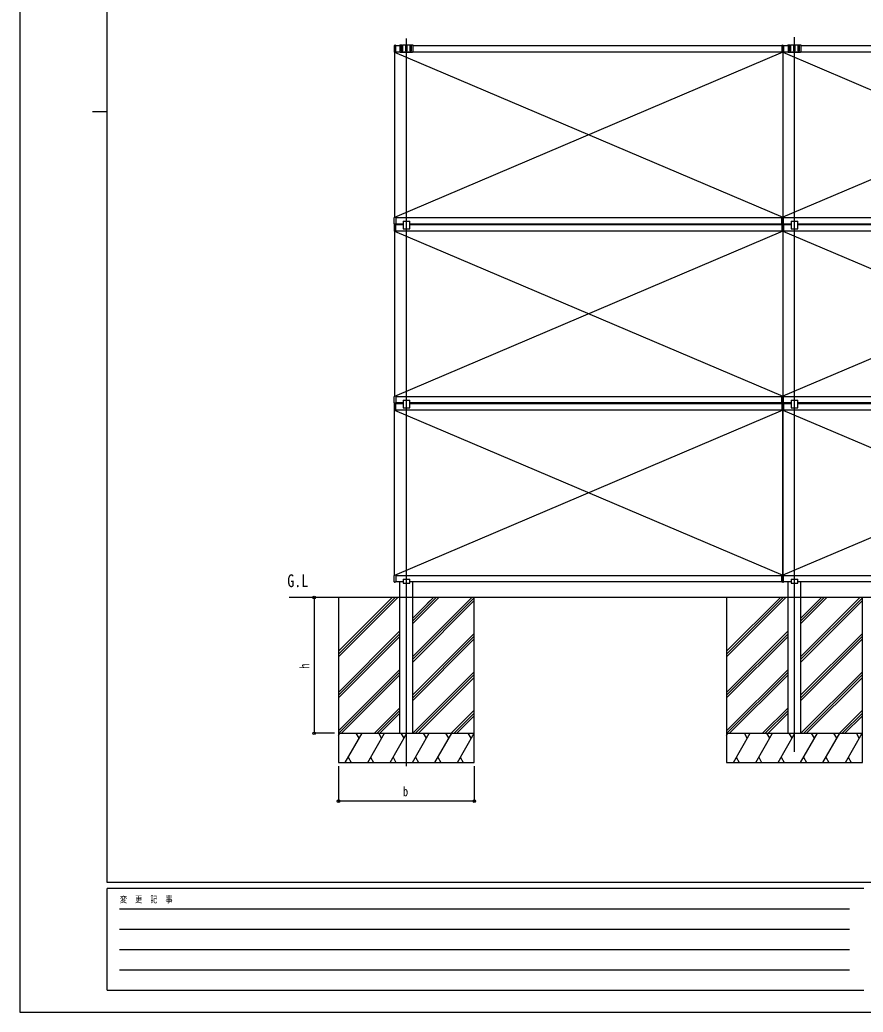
# Model space of a CAD drawing. Units: millimetres, scale not verified. Extents: x -6308 to 6308, y -4455 to 4455.
# Drawn here: x -6308 to -1962, y -4455 to 660 of the extents above; entities that cross this region are included whole.
import ezdxf
from ezdxf.enums import TextEntityAlignment as Align

# ---------------------------------------------------------------- set-up
doc = ezdxf.new("R2010")
doc.units = ezdxf.units.MM
doc.header["$LTSCALE"] = 22
for name, color, linetype in [('0-2_USER1', 3, 'Continuous'), ('0-3_YKK_12', 2, 'Continuous'), ('0-4_YKK_A1', 4, 'Continuous'), ('0-5_YKK_D', 6, 'Continuous'), ('0-6_YKK_ZWAK', 7, 'Continuous')]:
    doc.layers.add(name, color=color, linetype=linetype)
doc.styles.add('ＭＳ ゴシック', font='')
doc.styles.get('ＭＳ ゴシック').set_extended_font_data('MS Gothic')

msp = doc.modelspace()

# ---------------------------------------------------------------- linework, layer by layer
at = {"layer": '0-3_YKK_12'}
for p, q in [((-4315.54, -3187.26), (-4315.54, 564.39)), ((-2315.64, -3113.12), (-2315.64, 570.93))]:
    msp.add_line(p, q, dxfattribs=at)
at = {"layer": '0-4_YKK_A1'}
for p, q in [((-4378.14, 527.3), (-4378.14, 494.66)), ((-4370.45, 528.71), (-4377.2, 528.29)), ((-4370.14, 527.6), (-4348.54, 527.6)), ((-4340.04, 529.1), (-4348.54, 529.1)), ((-4348.54, 529.1), (-4348.54, 495.09)), ((-4340.04, 500.1), (-4340.04, 529.1)), ((-4339.04, 530.1), (-4336.04, 530.1)), ((-4318.04, 529.1), (-4335.04, 529.1)), ((-4335.04, 529.1), (-4335.04, 500.1)), ((-4318.04, 500.1), (-4318.04, 529.1)), ((-4317.04, 530.1), (-4314.04, 530.1)), ((-4296.04, 529.1), (-4313.04, 529.1)), ((-4313.04, 529.1), (-4313.04, 500.1)), ((-4296.04, 500.1), (-4296.04, 529.1)), ((-4292.04, 530.1), (-4295.04, 530.1)), ((-4282.54, 529.1), (-4291.04, 529.1)), ((-4291.04, 529.1), (-4291.04, 500.1)), ((-4282.54, 529.1), (-4282.54, 495.09)), ((-4282.54, 527.6), (-2380.64, 527.6)), ((-2380.64, 528.25), (-2380.64, 527.45)), ((-2380.64, 527.45), (-2380.64, 494.22)), ((-2376.14, 528.72), (-2380.45, 528.45)), ((-2376.14, 527.72), (-2376.14, 494.22)), ((-2376.14, 527.6), (-2376.14, -392.4)), ((-2371.64, 528.25), (-2371.64, 527.45)), ((-2371.64, 527.6), (-2348.54, 527.6)), ((-2371.64, 527.45), (-2371.64, 494.22)), ((-2340.14, 529.1), (-2348.64, 529.1)), ((-2348.64, 529.1), (-2348.64, 495.09)), ((-2340.14, 500.1), (-2340.14, 529.1)), ((-2339.14, 530.1), (-2336.14, 530.1)), ((-2318.14, 529.1), (-2335.14, 529.1)), ((-2335.14, 529.1), (-2335.14, 500.1)), ((-2318.14, 500.1), (-2318.14, 529.1)), ((-2317.14, 530.1), (-2314.14, 530.1)), ((-2296.14, 529.1), (-2313.14, 529.1)), ((-2313.14, 529.1), (-2313.14, 500.1)), ((-2296.14, 500.1), (-2296.14, 529.1)), ((-2292.14, 530.1), (-2295.14, 530.1)), ((-2282.64, 529.1), (-2291.14, 529.1)), ((-2291.14, 529.1), (-2291.14, 500.1)), ((-2282.64, 529.1), (-2282.64, 495.09)), ((-2282.54, 527.6), (-511.23, 527.6)), ((-4370.45, 493.24), (-4377.2, 493.66)), ((-4376.14, 493.59), (-2376.14, -357.84)), ((-4376.14, 493.59), (-4376.14, -358.4)), ((-2376.14, 493.22), (-4376.14, -358.4)), ((-4370.14, 493.54), (-4370.14, 494.23)), ((-2380.64, 493.6), (-4370.14, 493.6)), ((-4347.54, 494.09), (-4315.99, 494.09)), ((-4315.69, 494.09), (-4315.38, 494.09)), ((-4315.08, 494.09), (-4283.54, 494.09)), ((-2380.64, 494.22), (-2380.64, 493.42)), ((-2380.08, 493.22), (-2376.14, 493.22)), ((-2376.14, 493.22), (-2376.14, 494.22)), ((-2376.14, 493.59), (-2376.14, -358.4)), ((-376.14, 493.3), (-2376.14, -357.84)), ((-2372.2, 493.22), (-2376.14, 493.22)), ((-2376.14, 493.22), (-376.14, -358.1)), ((-2371.64, 494.22), (-2371.64, 493.42)), ((-382.13, 493.6), (-2371.64, 493.6)), ((-2347.64, 494.09), (-2316.09, 494.09)), ((-2315.79, 494.09), (-2315.48, 494.09)), ((-2315.18, 494.09), (-2283.64, 494.09)), ((-4370.45, -358.05), (-4377.2, -358.46)), ((-2380.64, -358.84), (-2380.64, -358.04)), ((-2380.08, -357.84), (-2376.14, -357.84)), ((-2376.14, -357.84), (-2376.14, -358.84)), ((-2372.2, -357.84), (-2376.14, -357.84)), ((-2371.64, -358.84), (-2371.64, -358.04)), ((-4378.14, -392.1), (-4378.14, -359.46)), ((-4378.14, -395.2), (-4378.14, -427.84)), ((-4370.45, -393.51), (-4377.2, -393.1)), ((-4370.45, -393.79), (-4377.2, -394.21)), ((-4370.14, -358.35), (-4370.14, -359.03)), ((-4370.14, -358.4), (-2380.64, -358.4)), ((-4332.84, -392.4), (-4370.14, -392.4)), ((-4370.14, -394.9), (-4332.84, -394.9)), ((-4332.84, -377.3), (-4298.24, -377.3)), ((-4332.84, -377.3), (-4332.84, -417.4)), ((-4298.24, -417.4), (-4298.24, -377.3)), ((-2380.64, -392.4), (-4298.24, -392.4)), ((-4298.24, -394.9), (-2380.64, -394.9)), ((-2380.64, -392.08), (-2380.64, -358.84)), ((-2380.64, -392.88), (-2380.64, -392.08)), ((-2380.64, -394.25), (-2380.64, -395.05)), ((-2380.64, -395.05), (-2380.64, -428.28)), ((-2376.14, -393.34), (-2380.45, -393.08)), ((-2376.14, -393.78), (-2380.45, -394.05)), ((-2376.14, -392.34), (-2376.14, -358.84)), ((-2376.14, -394.78), (-2376.14, -428.28)), ((-2376.14, -394.9), (-2376.14, -1314.9)), ((-2371.64, -358.4), (-382.13, -358.4)), ((-2371.64, -392.08), (-2371.64, -358.84)), ((-2371.64, -392.88), (-2371.64, -392.08)), ((-2332.84, -392.4), (-2371.64, -392.4)), ((-2371.64, -394.25), (-2371.64, -395.05)), ((-2371.64, -394.9), (-2332.94, -394.9)), ((-2371.64, -395.05), (-2371.64, -428.28)), ((-2332.94, -377.3), (-2298.34, -377.3)), ((-2332.94, -377.3), (-2332.94, -417.4)), ((-2298.34, -417.4), (-2298.34, -377.3)), ((-2298.34, -394.9), (-495.53, -394.9)), ((-495.53, -392.4), (-2298.24, -392.4)), ((-4370.45, -429.26), (-4377.2, -428.84)), ((-4376.14, -428.91), (-2376.14, -1280.34)), ((-4376.14, -428.91), (-4376.14, -1280.9)), ((-2376.14, -429.28), (-4376.14, -1280.9)), ((-4370.14, -428.96), (-4370.14, -428.27)), ((-2380.64, -428.9), (-4370.14, -428.9)), ((-4332.84, -417.4), (-4298.24, -417.4)), ((-2380.64, -428.28), (-2380.64, -429.08)), ((-2380.08, -429.28), (-2376.14, -429.28)), ((-2376.14, -429.28), (-2376.14, -428.28)), ((-2376.14, -428.91), (-2376.14, -1280.9)), ((-376.14, -429.2), (-2376.14, -1280.34)), ((-2372.2, -429.28), (-2376.14, -429.28)), ((-2376.14, -429.28), (-376.14, -1280.6)), ((-2371.64, -428.28), (-2371.64, -429.08)), ((-382.13, -428.9), (-2371.64, -428.9)), ((-2332.94, -417.4), (-2298.34, -417.4)), ((-4378.14, -1314.6), (-4378.14, -1281.96)), ((-4378.14, -1317.7), (-4378.14, -1350.34)), ((-4370.45, -1280.55), (-4377.2, -1280.96)), ((-4370.45, -1316.01), (-4377.2, -1315.6)), ((-4370.45, -1316.29), (-4377.2, -1316.71)), ((-4370.14, -1280.85), (-4370.14, -1281.53)), ((-4370.14, -1280.9), (-2380.64, -1280.9)), ((-4332.84, -1314.9), (-4370.14, -1314.9)), ((-4370.14, -1317.4), (-4332.84, -1317.4)), ((-4332.84, -1299.8), (-4298.24, -1299.8)), ((-4332.84, -1299.8), (-4332.84, -1339.9)), ((-4298.24, -1339.9), (-4298.24, -1299.8)), ((-2380.64, -1314.9), (-4298.24, -1314.9)), ((-4298.24, -1317.4), (-2380.64, -1317.4)), ((-2380.64, -1281.34), (-2380.64, -1280.54)), ((-2380.64, -1314.58), (-2380.64, -1281.34)), ((-2380.64, -1315.38), (-2380.64, -1314.58)), ((-2380.64, -1316.75), (-2380.64, -1317.55)), ((-2380.64, -1317.55), (-2380.64, -1350.78)), ((-2376.14, -1315.84), (-2380.45, -1315.58)), ((-2376.14, -1316.28), (-2380.45, -1316.55)), ((-2380.08, -1280.34), (-2376.14, -1280.34)), ((-2376.14, -1280.34), (-2376.14, -1281.34)), ((-2372.2, -1280.34), (-2376.14, -1280.34)), ((-2376.14, -1314.84), (-2376.14, -1281.34)), ((-2376.14, -1317.28), (-2376.14, -1350.78)), ((-2376.14, -1317.4), (-2376.14, -2237.4)), ((-2371.64, -1281.34), (-2371.64, -1280.54)), ((-2371.64, -1280.9), (-382.13, -1280.9)), ((-2371.64, -1314.58), (-2371.64, -1281.34)), ((-2371.64, -1315.38), (-2371.64, -1314.58)), ((-2332.84, -1314.9), (-2371.64, -1314.9)), ((-2371.64, -1316.75), (-2371.64, -1317.55)), ((-2371.64, -1317.4), (-2332.84, -1317.4)), ((-2371.64, -1317.55), (-2371.64, -1350.78)), ((-2332.94, -1299.8), (-2298.34, -1299.8)), ((-2332.94, -1299.8), (-2332.94, -1339.9)), ((-2298.34, -1339.9), (-2298.34, -1299.8)), ((-495.53, -1314.9), (-2298.24, -1314.9)), ((-2298.24, -1317.4), (-495.53, -1317.4)), ((-4370.45, -1351.76), (-4377.2, -1351.34)), ((-4376.14, -1351.41), (-2376.14, -2202.84)), ((-4376.14, -2203.4), (-4376.14, -1351.41)), ((-2376.14, -1351.78), (-4376.14, -2203.4)), ((-4370.14, -1351.46), (-4370.14, -1350.77)), ((-2380.64, -1351.4), (-4370.14, -1351.4)), ((-4332.84, -1339.9), (-4298.24, -1339.9)), ((-2380.64, -1350.78), (-2380.64, -1351.58)), ((-2380.08, -1351.78), (-2376.14, -1351.78)), ((-2376.14, -1351.78), (-2376.14, -1350.78)), ((-2376.14, -2203.4), (-2376.14, -1351.41)), ((-376.14, -1351.7), (-2376.14, -2202.84)), ((-2372.2, -1351.78), (-2376.14, -1351.78)), ((-2376.14, -1351.78), (-376.14, -2203.1)), ((-2371.64, -1350.78), (-2371.64, -1351.58)), ((-382.13, -1351.4), (-2371.64, -1351.4)), ((-2332.94, -1339.9), (-2298.34, -1339.9)), ((-4378.14, -2237.1), (-4378.14, -2204.46)), ((-4370.45, -2203.05), (-4377.2, -2203.46)), ((-4370.45, -2238.51), (-4377.2, -2238.1)), ((-4370.14, -2203.35), (-4370.14, -2204.03)), ((-4370.14, -2203.4), (-2380.64, -2203.4)), ((-4332.84, -2237.4), (-4370.14, -2237.4)), ((-4348.54, -2317.4), (-4348.54, -2237.4)), ((-4332.84, -2222.4), (-4298.24, -2222.4)), ((-4332.84, -2222.4), (-4332.84, -2243.4)), ((-4332.84, -2243.4), (-4298.24, -2243.4)), ((-4298.24, -2243.4), (-4298.24, -2222.4)), ((-2380.64, -2237.4), (-4298.24, -2237.4)), ((-4282.54, -2317.4), (-4282.54, -2237.4)), ((-2380.64, -2203.84), (-2380.64, -2203.04)), ((-2380.64, -2237.08), (-2380.64, -2203.84)), ((-2380.64, -2237.88), (-2380.64, -2237.08)), ((-2376.14, -2238.34), (-2380.45, -2238.08)), ((-2380.08, -2202.84), (-2376.14, -2202.84)), ((-2376.14, -2202.84), (-2376.14, -2203.84)), ((-2372.2, -2202.84), (-2376.14, -2202.84)), ((-2376.14, -2237.34), (-2376.14, -2203.84)), ((-2371.64, -2203.84), (-2371.64, -2203.04)), ((-2371.64, -2203.4), (-382.13, -2203.4)), ((-2371.64, -2237.08), (-2371.64, -2203.84)), ((-2371.64, -2237.88), (-2371.64, -2237.08)), ((-2332.94, -2237.4), (-2371.64, -2237.4)), ((-2348.64, -2317.4), (-2348.64, -2237.4)), ((-2332.94, -2222.4), (-2298.34, -2222.4)), ((-2332.94, -2222.4), (-2332.94, -2243.4)), ((-2332.94, -2243.4), (-2298.34, -2243.4)), ((-2298.34, -2243.4), (-2298.34, -2222.4)), ((-495.53, -2237.4), (-2298.34, -2237.4)), ((-2282.64, -2317.4), (-2282.64, -2237.4)), ((30.24, -2317.4), (-4918.95, -2317.4)), ((-4665.54, -2623.03), (-4359.9, -2317.4)), ((-4665.54, -2608.89), (-4374.04, -2317.4)), ((-4665.54, -2594.75), (-4388.19, -2317.4)), ((-4348.54, -3017.4), (-4348.54, -2317.4)), ((-4282.54, -3017.4), (-4282.54, -2317.4)), ((-4282.54, -2452.17), (-4147.77, -2317.4)), ((-4282.54, -2423.88), (-4176.05, -2317.4)), ((-4282.54, -2621.87), (-3978.06, -2317.4)), ((-4282.54, -2438.02), (-4161.91, -2317.4)), ((-4282.54, -2636.01), (-3965.54, -2319.02)), ((-4282.54, -2650.15), (-3965.54, -2333.16)), ((-4207.54, -2348.88), (-4176.05, -2317.4)), ((-2665.64, -2623.03), (-2360, -2317.4)), ((-2665.64, -2608.89), (-2374.14, -2317.4)), ((-2665.64, -2594.75), (-2388.29, -2317.4)), ((-2348.64, -3017.4), (-2348.64, -2317.4)), ((-2282.64, -3017.4), (-2282.64, -2317.4)), ((-2282.64, -2452.17), (-2147.87, -2317.4)), ((-2282.64, -2423.88), (-2176.15, -2317.4)), ((-2282.64, -2621.87), (-1978.16, -2317.4)), ((-2282.64, -2438.02), (-2162.01, -2317.4)), ((-2282.64, -2636.01), (-1965.64, -2319.02)), ((-2282.64, -2650.15), (-1965.64, -2333.16)), ((-2207.64, -2348.88), (-2176.15, -2317.4)), ((-4282.54, -2438.02), (-4273.54, -2429.02)), ((-2282.64, -2438.02), (-2273.64, -2429.02)), ((-4665.54, -2806.88), (-4348.54, -2489.88)), ((-4665.54, -2821.02), (-4348.54, -2504.02)), ((-4665.54, -2821.02), (-4348.54, -2504.02)), ((-4282.54, -2819.86), (-3965.54, -2502.86)), ((-2665.64, -2806.88), (-2348.64, -2489.88)), ((-2665.64, -2821.02), (-2348.64, -2504.02)), ((-2665.64, -2821.02), (-2348.64, -2504.02)), ((-2282.64, -2819.86), (-1965.64, -2502.86)), ((-4665.54, -2835.16), (-4348.54, -2518.17)), ((-4282.54, -2834), (-3965.54, -2517)), ((-4282.54, -2848.14), (-3965.54, -2531.15)), ((-2665.64, -2835.16), (-2348.64, -2518.17)), ((-2282.64, -2834), (-1965.64, -2517)), ((-2282.64, -2848.14), (-1965.64, -2531.15)), ((-4665.54, -3004.87), (-4348.54, -2687.87)), ((-4663.93, -3017.4), (-4348.54, -2702.01)), ((-4282.09, -3017.4), (-3965.54, -2700.85)), ((-2665.64, -3004.87), (-2348.64, -2687.87)), ((-2664.03, -3017.4), (-2348.64, -2702.01)), ((-2282.19, -3017.4), (-1965.64, -2700.85)), ((-4649.79, -3017.4), (-4348.54, -2716.15)), ((-4267.95, -3017.4), (-3965.54, -2714.99)), ((-4253.8, -3017.4), (-3965.54, -2729.13)), ((-2649.89, -3017.4), (-2348.64, -2716.15)), ((-2268.05, -3017.4), (-1965.64, -2714.99)), ((-2253.9, -3017.4), (-1965.64, -2729.13)), ((-4480.08, -3017.4), (-4348.54, -2885.86)), ((-4465.94, -3017.4), (-4348.54, -2900)), ((-4451.79, -3017.4), (-4348.54, -2914.14)), ((-4084.1, -3017.4), (-3965.54, -2898.84)), ((-4069.96, -3017.4), (-3965.54, -2912.98)), ((-2480.18, -3017.4), (-2348.64, -2885.86)), ((-2466.04, -3017.4), (-2348.64, -2900)), ((-2451.89, -3017.4), (-2348.64, -2914.14)), ((-2084.2, -3017.4), (-1965.64, -2898.84)), ((-2070.06, -3017.4), (-1965.64, -2912.98)), ((-4055.81, -3017.4), (-3965.54, -2927.12)), ((-2055.91, -3017.4), (-1965.64, -2927.12)), ((-4665.54, -3017.4), (-3965.54, -3017.4)), ((-4665.54, -3028.53), (-4659.11, -3017.4)), ((-4630.24, -3167.4), (-4543.64, -3017.4)), ((-4558.64, -3043.38), (-4573.64, -3017.4)), ((-4514.78, -3167.4), (-4428.17, -3017.4)), ((-4443.17, -3043.38), (-4458.17, -3017.4)), ((-4399.31, -3167.4), (-4312.7, -3017.4)), ((-4327.7, -3043.38), (-4342.7, -3017.4)), ((-4283.84, -3167.4), (-4197.23, -3017.4)), ((-4212.23, -3043.39), (-4227.24, -3017.4)), ((-4168.37, -3167.4), (-4081.76, -3017.4)), ((-4096.76, -3043.38), (-4111.77, -3017.4)), ((-4052.9, -3167.4), (-3966.29, -3017.4)), ((-3981.29, -3043.38), (-3996.3, -3017.4)), ((-2665.64, -3017.4), (-1965.64, -3017.4)), ((-2665.64, -3028.53), (-2659.21, -3017.4)), ((-2630.34, -3167.4), (-2543.74, -3017.4)), ((-2558.74, -3043.38), (-2573.74, -3017.4)), ((-2514.88, -3167.4), (-2428.27, -3017.4)), ((-2443.27, -3043.38), (-2458.27, -3017.4)), ((-2399.41, -3167.4), (-2312.8, -3017.4)), ((-2327.8, -3043.38), (-2342.8, -3017.4)), ((-2283.94, -3167.4), (-2197.33, -3017.4)), ((-2212.33, -3043.39), (-2227.34, -3017.4)), ((-2168.47, -3167.4), (-2081.86, -3017.4)), ((-2096.86, -3043.38), (-2111.87, -3017.4)), ((-2053, -3167.4), (-1966.39, -3017.4)), ((-1981.39, -3043.38), (-1996.4, -3017.4)), ((-4615.25, -3141.42), (-4600.25, -3167.4)), ((-4499.78, -3141.42), (-4484.78, -3167.4)), ((-4384.31, -3141.42), (-4369.31, -3167.4)), ((-4268.84, -3141.42), (-4253.84, -3167.4)), ((-4153.37, -3141.42), (-4138.37, -3167.4)), ((-4037.9, -3141.42), (-4022.9, -3167.4)), ((-2615.35, -3141.42), (-2600.35, -3167.4)), ((-2499.88, -3141.42), (-2484.88, -3167.4)), ((-2384.41, -3141.42), (-2369.41, -3167.4)), ((-2268.94, -3141.42), (-2253.94, -3167.4)), ((-2153.47, -3141.42), (-2138.47, -3167.4)), ((-2038, -3141.42), (-2023, -3167.4))]:
    msp.add_line(p, q, dxfattribs=at)
for points in [[(-4370.14, 494.23), (-4370.14, 527.73), (-4370.14, 528.41)], [(-2376.14, 527.72), (-2376.14, 528.72), (-2371.83, 528.45)], [(-4370.14, -359.03), (-4370.14, -392.53), (-4370.14, -393.21)], [(-4370.14, -428.27), (-4370.14, -394.77), (-4370.14, -394.09)], [(-2376.14, -392.34), (-2376.14, -393.34), (-2371.83, -393.08)], [(-2376.14, -394.78), (-2376.14, -393.78), (-2371.83, -394.05)], [(-4370.14, -1281.53), (-4370.14, -1315.03), (-4370.14, -1315.71)], [(-4370.14, -1350.77), (-4370.14, -1317.27), (-4370.14, -1316.59)], [(-2376.14, -1314.84), (-2376.14, -1315.84), (-2371.83, -1315.58)], [(-2376.14, -1317.28), (-2376.14, -1316.28), (-2371.83, -1316.55)], [(-4370.14, -2204.03), (-4370.14, -2237.53), (-4370.14, -2238.21)], [(-2376.14, -2237.34), (-2376.14, -2238.34), (-2371.83, -2238.08)]]:
    msp.add_lwpolyline(points, dxfattribs=at)
for points in [[(-3965.54, -3167.4), (-3965.54, -2317.4), (-4665.54, -2317.4), (-4665.54, -3167.4)], [(-1965.64, -3167.4), (-1965.64, -2317.4), (-2665.64, -2317.4), (-2665.64, -3167.4)]]:
    msp.add_lwpolyline(points, close=True, dxfattribs=at)
for centre, radius, start, end in [((-4377.14, 527.3), 1, 93.5, 180), ((-4370.44, 528.41), 0.3, 0, 93.5), ((-4348.54, 527.1), 2, 90, 165.52248), ((-4339.04, 529.1), 1, 90, 180), ((-4336.04, 529.1), 1, 0, 90), ((-4317.04, 529.1), 1, 90, 180), ((-4314.04, 529.1), 1, 0, 90), ((-4295.04, 529.1), 1, 90, 180), ((-4292.04, 529.1), 1, 0, 90), ((-4282.54, 527.1), 2, 14.47752, 90), ((-2380.44, 528.25), 0.2, 93.5, 180), ((-2371.84, 528.25), 0.2, 0, 86.5), ((-2348.64, 527.1), 2, 90, 165.52248), ((-2339.14, 529.1), 1, 90, 180), ((-2336.14, 529.1), 1, 0, 90), ((-2317.14, 529.1), 1, 90, 180), ((-2314.14, 529.1), 1, 0, 90), ((-2295.14, 529.1), 1, 90, 180), ((-2292.14, 529.1), 1, 0, 90), ((-2282.64, 527.1), 2, 14.47752, 90), ((-4377.14, 494.66), 1, 180, 266.5), ((-4370.44, 493.54), 0.3, 266.5, 0), ((-4347.54, 495.09), 1, 180, 270), ((-4337.54, 500.1), 2.5, 180, 0), ((-4315.54, 500.1), 2.5, 180, 0), ((-4315.54, 493.89), 0.5, 23.57818, 156.42182), ((-4293.54, 500.1), 2.5, 180, 0), ((-4283.54, 495.09), 1, 270, 0), ((-2380.44, 493.42), 0.201, 179.90369, 269.4192), ((-2371.84, 493.42), 0.201, 270.5808, 0.09631), ((-2347.64, 495.09), 1, 180, 270), ((-2337.64, 500.1), 2.5, 180, 0), ((-2315.64, 500.1), 2.5, 180, 0), ((-2315.64, 493.89), 0.5, 23.57818, 156.42182), ((-2293.64, 500.1), 2.5, 180, 0), ((-2283.64, 495.09), 1, 270, 0), ((-4370.44, -358.35), 0.3, 0, 93.5), ((-2380.44, -358.04), 0.201, 90.5808, 180.09631), ((-2371.84, -358.04), 0.201, 359.90369, 89.4192), ((-4377.14, -359.46), 1, 93.5, 180), ((-4377.14, -392.1), 1, 180, 266.5), ((-4377.14, -395.2), 1, 93.5, 180), ((-4370.44, -393.21), 0.3, 266.5, 0), ((-4370.44, -394.09), 0.3, 0, 93.5), ((-2380.44, -392.88), 0.2, 180, 266.5), ((-2380.44, -394.25), 0.2, 93.5, 180), ((-2371.84, -392.88), 0.2, 273.5, 0), ((-2371.84, -394.25), 0.2, 0, 86.5), ((-4377.14, -427.84), 1, 180, 266.5), ((-4370.44, -428.96), 0.3, 266.5, 0), ((-2380.44, -429.08), 0.201, 179.90369, 269.4192), ((-2371.84, -429.08), 0.201, 270.5808, 0.09631), ((-4377.14, -1281.96), 1, 93.5, 180), ((-4377.14, -1314.6), 1, 180, 266.5), ((-4377.14, -1317.7), 1, 93.5, 180), ((-4370.44, -1280.85), 0.3, 0, 93.5), ((-4370.44, -1315.71), 0.3, 266.5, 0), ((-4370.44, -1316.59), 0.3, 0, 93.5), ((-2380.44, -1280.54), 0.201, 90.5808, 180.09631), ((-2380.44, -1315.38), 0.2, 180, 266.5), ((-2380.44, -1316.75), 0.2, 93.5, 180), ((-2371.84, -1280.54), 0.201, 359.90369, 89.4192), ((-2371.84, -1315.38), 0.2, 273.5, 0), ((-2371.84, -1316.75), 0.2, 0, 86.5), ((-4377.14, -1350.34), 1, 180, 266.5), ((-4370.44, -1351.46), 0.3, 266.5, 0), ((-2380.44, -1351.58), 0.201, 179.90369, 269.4192), ((-2371.84, -1351.58), 0.201, 270.5808, 0.09631), ((-4377.14, -2204.46), 1, 93.5, 180), ((-4377.14, -2237.1), 1, 180, 266.5), ((-4370.44, -2203.35), 0.3, 0, 93.5), ((-4370.44, -2238.21), 0.3, 266.5, 0), ((-2380.44, -2203.04), 0.201, 90.5808, 180.09631), ((-2380.44, -2237.88), 0.2, 180, 266.5), ((-2371.84, -2203.04), 0.201, 359.90369, 89.4192), ((-2371.84, -2237.88), 0.2, 273.5, 0)]:
    msp.add_arc(centre, radius, start, end, dxfattribs=at)
for centre, start_param, end_param in [((-2380.08, 494.22), 4.6587856, 4.712389), ((-2372.2, 494.22), 4.712389, 4.7659923), ((-2380.08, -358.84), 1.5707963, 1.6243997), ((-2372.2, -358.84), 1.517193, 1.5707963), ((-2380.08, -428.28), 4.6587856, 4.712389), ((-2372.2, -428.28), 4.712389, 4.7659923), ((-2380.08, -1281.34), 1.5707963, 1.6243997), ((-2372.2, -1281.34), 1.517193, 1.5707963), ((-2380.08, -1350.78), 4.6587856, 4.712389), ((-2372.2, -1350.78), 4.712389, 4.7659923), ((-2380.08, -2203.84), 1.5707963, 1.6243997), ((-2372.2, -2203.84), 1.517193, 1.5707963)]:
    msp.add_ellipse(centre, major_axis=(6.74, 0), ratio=0.148374, start_param=start_param, end_param=end_param, dxfattribs=at)
at = {"layer": '0-5_YKK_D'}
for p, q in [((-4685.54, -2317.4), (-4791.54, -2317.4)), ((-4790.54, -2317.4), (-4790.54, -3017.4)), ((-4685.54, -3017.4), (-4791.54, -3017.4)), ((-4665.54, -3187.4), (-4665.54, -3368.4)), ((-3965.54, -3187.4), (-3965.54, -3368.4)), ((-3965.54, -3367.4), (-4665.54, -3367.4))]:
    msp.add_line(p, q, dxfattribs=at)
for centre in [(-4790.54, -2317.4), (-4790.54, -3017.4), (-4665.54, -3367.4), (-3965.54, -3367.4)]:
    msp.add_circle(centre, 6.38, dxfattribs=at)
at = {"layer": '0-6_YKK_ZWAK'}
for p, q in [((-5857.47, -3787.5), (-5857.47, 4162.5)), ((-5932.47, 187.5), (-5857.47, 187.5)), ((5842.53, -3787.5), (-5857.47, -3787.5)), ((-1957.47, -3817.5), (-5857.47, -3817.5)), ((-5857.47, -4342.5), (-5857.47, -3817.5)), ((-5793.72, -3922.5), (-2032.47, -3922.5)), ((-5793.72, -4027.5), (-2032.47, -4027.5)), ((-5793.72, -4132.5), (-2032.47, -4132.5)), ((-5793.72, -4237.5), (-2032.47, -4237.5)), ((-5857.47, -4342.5), (-1957.47, -4342.5))]:
    msp.add_line(p, q, dxfattribs=at)
msp.add_lwpolyline([(-6307.5, -4455), (6307.5, -4455), (6307.5, 4455), (-6307.5, 4455)], close=True, dxfattribs=at)

# ---------------------------------------------------------------- texts
at = {"layer": '0-2_USER1', "style": 'ＭＳ ゴシック', "width": 0.8}
msp.add_text('G.L', height=65.98, dxfattribs=at).set_placement((-4929.14, -2283.97), align=Align.BOTTOM_LEFT)
at = {"layer": '0-5_YKK_D', "style": 'ＭＳ ゴシック', "width": 0.8}
msp.add_text('h', height=49.49, rotation=90, dxfattribs=at).set_placement((-4801.04, -2685.4), align=Align.BOTTOM_LEFT)
msp.add_text('b', height=49.49, dxfattribs=at).set_placement((-4333.54, -3356.9), align=Align.BOTTOM_LEFT)
at = {"layer": '0-6_YKK_ZWAK', "style": 'ＭＳ ゴシック', "width": 0.8}
msp.add_text('変  更  記  事', height=32.99, dxfattribs=at).set_placement((-5791.97, -3900), align=Align.BOTTOM_LEFT)

doc.saveas('drawing.dxf')
